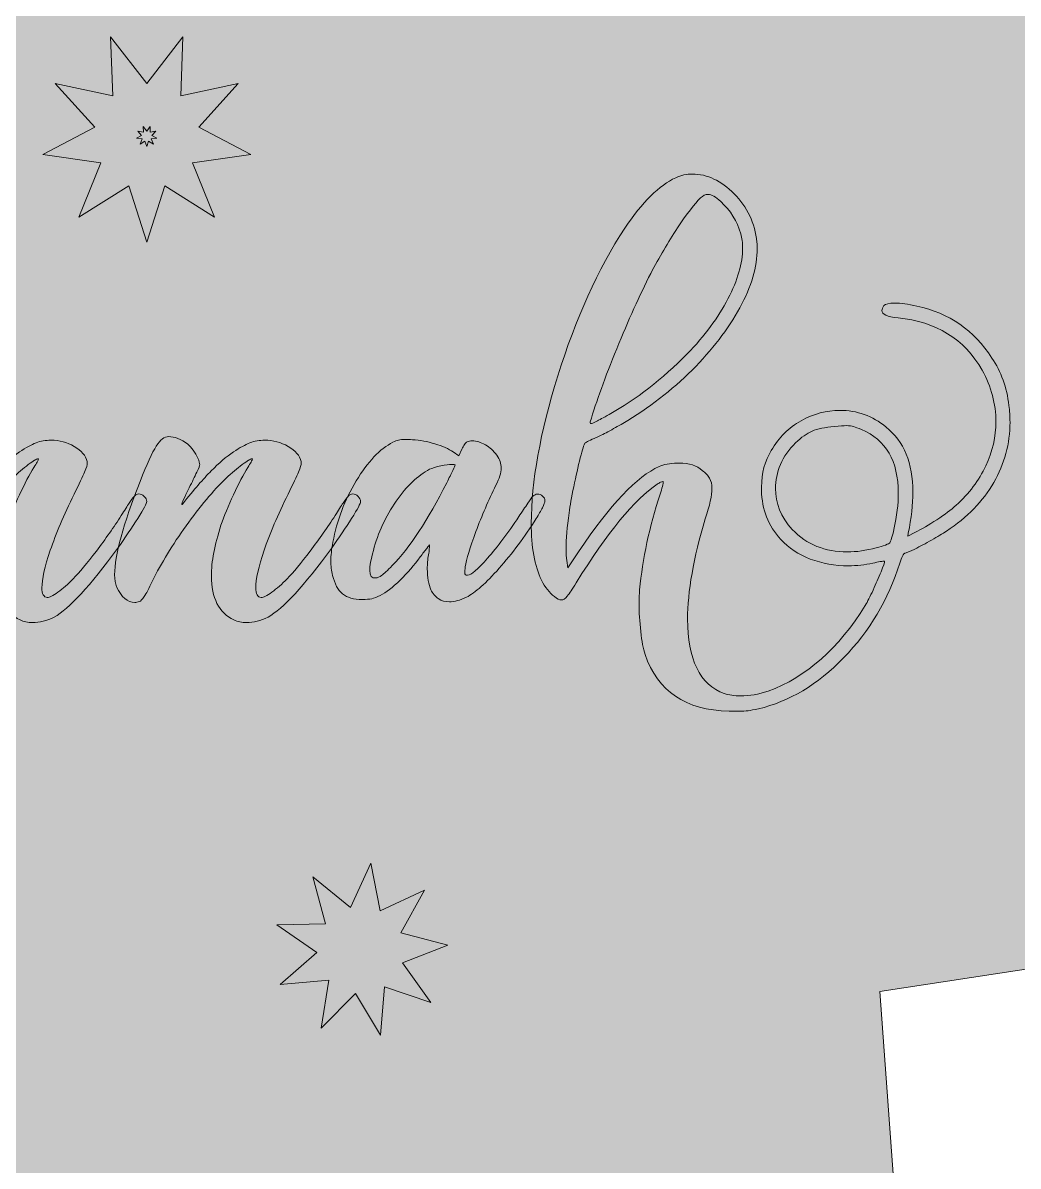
# Model space of a CAD drawing. Header units: millimetres. Extents: x 22 to 606, y -841 to -12.
# Drawn here: x 118.61 to 130.61, y -494.63 to -480.85 of the extents above; entities that cross this region are included whole.
import ezdxf

# ---------------------------------------------------------------- set-up
doc = ezdxf.new("R2010")
doc.units = ezdxf.units.MM
doc.header["$MEASUREMENT"] = 0
doc.layers.add('engraving', color=7, linetype='Continuous')
doc.layers.add('Layer 1', color=7, linetype='Continuous')

# ---------------------------------------------------------------- blocks, each defined once
blk = doc.blocks.new('block 12')
at = {"layer": 'engraving'}
h = blk.add_hatch(color=1, dxfattribs=at)
h.dxf.hatch_style = 2
edge = h.paths.add_edge_path()
edge.add_spline(control_points=[(127.125, -489.146), (126.603, -489.136), (126.265, -488.908), (126.112, -488.462), (126.09, -488.396), (126.072, -488.304), (126.06, -488.186), (126.047, -488.068), (126.04, -487.953), (126.04, -487.842), (126.04, -487.783), (126.042, -487.73), (126.046, -487.682), (126.082, -487.309), (126.165, -486.925), (126.293, -486.529), (126.306, -486.495), (126.315, -486.463), (126.322, -486.436), (126.328, -486.409), (126.331, -486.391), (126.331, -486.384), (126.331, -486.384), (126.331, -486.378), (126.331, -486.378), (126.331, -486.378), (126.326, -486.378), (126.326, -486.378), (126.32, -486.378), (126.312, -486.381), (126.3, -486.386), (126.288, -486.392), (126.275, -486.399), (126.26, -486.409), (125.985, -486.593), (125.659, -486.991), (125.28, -487.6), (125.236, -487.673), (125.201, -487.726), (125.174, -487.758), (125.148, -487.79), (125.124, -487.806), (125.102, -487.806), (125.078, -487.806), (125.05, -487.792), (125.019, -487.765), (124.895, -487.67), (124.811, -487.503), (124.769, -487.265), (124.749, -487.152), (124.739, -487.023), (124.739, -486.881), (124.739, -486.383), (124.846, -485.79), (125.06, -485.102), (125.274, -484.414), (125.544, -483.82), (125.867, -483.32), (126.08, -483.007), (126.285, -482.805), (126.482, -482.714), (126.548, -482.684), (126.615, -482.67), (126.683, -482.67), (126.862, -482.67), (127.03, -482.749), (127.188, -482.907), (127.345, -483.066), (127.437, -483.26), (127.462, -483.491), (127.464, -483.516), (127.465, -483.542), (127.465, -483.567), (127.465, -483.787), (127.395, -484.026), (127.254, -484.284), (127.113, -484.542), (126.921, -484.792), (126.679, -485.034), (126.436, -485.277), (126.158, -485.491), (125.845, -485.676), (125.785, -485.71), (125.725, -485.744), (125.664, -485.777), (125.604, -485.81), (125.556, -485.833), (125.522, -485.846), (125.489, -485.861), (125.46, -485.874), (125.435, -485.887), (125.41, -485.9), (125.394, -485.909), (125.387, -485.914), (125.376, -485.929), (125.357, -485.989), (125.331, -486.093), (125.304, -486.197), (125.278, -486.313), (125.251, -486.44), (125.225, -486.567), (125.206, -486.672), (125.195, -486.754), (125.171, -486.928), (125.159, -487.073), (125.159, -487.188), (125.159, -487.245), (125.162, -487.293), (125.167, -487.331), (125.167, -487.331), (125.181, -487.419), (125.181, -487.419), (125.181, -487.419), (125.31, -487.224), (125.31, -487.224), (125.693, -486.655), (126.017, -486.313), (126.282, -486.197), (126.339, -486.172), (126.411, -486.158), (126.499, -486.156), (126.499, -486.156), (126.521, -486.156), (126.521, -486.156), (126.647, -486.156), (126.741, -486.185), (126.803, -486.244), (126.842, -486.273), (126.871, -486.304), (126.89, -486.337), (126.909, -486.37), (126.919, -486.411), (126.919, -486.461), (126.919, -486.543), (126.892, -486.665), (126.839, -486.826), (126.697, -487.302), (126.625, -487.705), (126.625, -488.037), (126.625, -488.276), (126.662, -488.473), (126.736, -488.626), (126.81, -488.78), (126.921, -488.883), (127.067, -488.934), (127.124, -488.952), (127.19, -488.962), (127.265, -488.962), (127.373, -488.962), (127.483, -488.943), (127.597, -488.906), (128.058, -488.734), (128.449, -488.39), (128.769, -487.872), (128.796, -487.826), (128.828, -487.764), (128.864, -487.686), (128.899, -487.609), (128.931, -487.535), (128.96, -487.465), (128.988, -487.396), (129.002, -487.354), (129.002, -487.339), (129.002, -487.339), (129.002, -487.337), (129.002, -487.337), (129.002, -487.337), (129, -487.337), (129, -487.337), (128.992, -487.337), (128.976, -487.339), (128.95, -487.343), (128.925, -487.348), (128.895, -487.354), (128.862, -487.361), (128.764, -487.383), (128.665, -487.394), (128.566, -487.394), (128.403, -487.394), (128.25, -487.366), (128.106, -487.312), (127.962, -487.257), (127.844, -487.178), (127.751, -487.076), (127.599, -486.911), (127.521, -486.714), (127.517, -486.485), (127.517, -486.485), (127.517, -486.444), (127.517, -486.444), (127.517, -486.276), (127.557, -486.129), (127.635, -486.002), (127.725, -485.847), (127.845, -485.727), (127.995, -485.644), (128.145, -485.561), (128.301, -485.519), (128.464, -485.519), (128.565, -485.519), (128.662, -485.536), (128.757, -485.569), (128.851, -485.602), (128.938, -485.652), (129.019, -485.72), (129.235, -485.893), (129.343, -486.155), (129.343, -486.505), (129.343, -486.653), (129.324, -486.817), (129.288, -486.999), (129.288, -486.999), (129.282, -487.037), (129.282, -487.037), (129.282, -487.037), (129.367, -486.993), (129.367, -486.993), (129.448, -486.953), (129.536, -486.901), (129.632, -486.838), (129.728, -486.775), (129.806, -486.717), (129.864, -486.664), (130.022, -486.521), (130.141, -486.363), (130.223, -486.189), (130.304, -486.015), (130.345, -485.837), (130.345, -485.654), (130.345, -485.443), (130.29, -485.236), (130.18, -485.033), (129.962, -484.658), (129.624, -484.448), (129.164, -484.405), (129.034, -484.392), (128.969, -484.362), (128.969, -484.314), (128.969, -484.297), (128.978, -484.278), (128.994, -484.256), (129.014, -484.236), (129.057, -484.226), (129.123, -484.226), (129.196, -484.226), (129.286, -484.238), (129.392, -484.262), (129.782, -484.346), (130.083, -484.555), (130.295, -484.888), (130.409, -485.052), (130.477, -485.243), (130.501, -485.459), (130.51, -485.526), (130.515, -485.594), (130.515, -485.662), (130.515, -485.922), (130.449, -486.164), (130.319, -486.389), (130.188, -486.614), (129.998, -486.81), (129.749, -486.977), (129.701, -487.006), (129.641, -487.041), (129.569, -487.083), (129.497, -487.124), (129.429, -487.16), (129.366, -487.191), (129.303, -487.222), (129.263, -487.239), (129.247, -487.243), (129.239, -487.243), (129.23, -487.254), (129.219, -487.276), (129.208, -487.298), (129.197, -487.326), (129.186, -487.361), (129.047, -487.8), (128.821, -488.182), (128.507, -488.504), (128.193, -488.827), (127.85, -489.032), (127.479, -489.118), (127.426, -489.129), (127.384, -489.137), (127.354, -489.141), (127.324, -489.146), (127.286, -489.148), (127.24, -489.148), (127.211, -489.148), (127.172, -489.147), (127.125, -489.146)], knot_values=[0, 0, 0, 0, 1, 1, 1, 2, 2, 2, 3, 3, 3, 4, 4, 4, 5, 5, 5, 6, 6, 6, 7, 7, 7, 8, 8, 8, 9, 9, 9, 10, 10, 10, 11, 11, 11, 12, 12, 12, 13, 13, 13, 14, 14, 14, 15, 15, 15, 16, 16, 16, 17, 17, 17, 18, 18, 18, 19, 19, 19, 20, 20, 20, 21, 21, 21, 22, 22, 22, 23, 23, 23, 24, 24, 24, 25, 25, 25, 26, 26, 26, 27, 27, 27, 28, 28, 28, 29, 29, 29, 30, 30, 30, 31, 31, 31, 32, 32, 32, 33, 33, 33, 34, 34, 34, 35, 35, 35, 36, 36, 36, 37, 37, 37, 38, 38, 38, 39, 39, 39, 40, 40, 40, 41, 41, 41, 42, 42, 42, 43, 43, 43, 44, 44, 44, 45, 45, 45, 46, 46, 46, 47, 47, 47, 48, 48, 48, 49, 49, 49, 50, 50, 50, 51, 51, 51, 52, 52, 52, 53, 53, 53, 54, 54, 54, 55, 55, 55, 56, 56, 56, 57, 57, 57, 58, 58, 58, 59, 59, 59, 60, 60, 60, 61, 61, 61, 62, 62, 62, 63, 63, 63, 64, 64, 64, 65, 65, 65, 66, 66, 66, 67, 67, 67, 68, 68, 68, 69, 69, 69, 70, 70, 70, 71, 71, 71, 72, 72, 72, 73, 73, 73, 74, 74, 74, 75, 75, 75, 76, 76, 76, 77, 77, 77, 78, 78, 78, 79, 79, 79, 80, 80, 80, 81, 81, 81, 82, 82, 82, 83, 83, 83, 84, 84, 84, 85, 85, 85, 86, 86, 86, 87, 87, 87, 88, 88, 88, 89, 89, 89, 90, 90, 90, 91, 91, 91, 92, 92, 92, 93, 93, 93, 94, 94, 94, 95, 95, 95, 96, 96, 96, 97, 97, 97, 97], degree=3, periodic=1)
edge = h.paths.add_edge_path()
edge.add_spline(control_points=[(125.681, -485.569), (126.003, -485.388), (126.317, -485.144), (126.622, -484.838), (126.831, -484.621), (126.994, -484.399), (127.112, -484.173), (127.23, -483.947), (127.289, -483.743), (127.289, -483.562), (127.289, -483.5), (127.282, -483.442), (127.267, -483.389), (127.222, -483.237), (127.141, -483.108), (127.026, -483.002), (126.964, -482.943), (126.912, -482.914), (126.872, -482.914), (126.841, -482.914), (126.811, -482.929), (126.782, -482.958), (126.71, -483.026), (126.617, -483.146), (126.503, -483.319), (126.389, -483.492), (126.281, -483.675), (126.18, -483.869), (126.047, -484.131), (125.91, -484.434), (125.77, -484.777), (125.63, -485.12), (125.523, -485.414), (125.45, -485.659), (125.45, -485.659), (125.45, -485.668), (125.45, -485.668), (125.45, -485.675), (125.453, -485.678), (125.458, -485.678), (125.468, -485.678), (125.489, -485.67), (125.523, -485.652), (125.557, -485.635), (125.609, -485.607), (125.681, -485.569)], knot_values=[0, 0, 0, 0, 1, 1, 1, 2, 2, 2, 3, 3, 3, 4, 4, 4, 5, 5, 5, 6, 6, 6, 7, 7, 7, 8, 8, 8, 9, 9, 9, 10, 10, 10, 11, 11, 11, 12, 12, 12, 13, 13, 13, 14, 14, 14, 15, 15, 15, 15], degree=3, periodic=1)
edge = h.paths.add_edge_path()
edge.add_spline(control_points=[(128.901, -487.177), (128.943, -487.166), (128.979, -487.155), (129.011, -487.143), (129.042, -487.131), (129.06, -487.122), (129.066, -487.117), (129.071, -487.11), (129.078, -487.091), (129.087, -487.06), (129.097, -487.031), (129.106, -486.995), (129.115, -486.955), (129.15, -486.794), (129.167, -486.648), (129.167, -486.516), (129.167, -486.13), (129.019, -485.874), (128.722, -485.75), (128.682, -485.733), (128.65, -485.721), (128.628, -485.714), (128.605, -485.707), (128.577, -485.703), (128.544, -485.703), (128.509, -485.703), (128.46, -485.707), (128.396, -485.714), (128.282, -485.723), (128.193, -485.741), (128.128, -485.769), (128.063, -485.797), (127.997, -485.844), (127.929, -485.912), (127.847, -485.99), (127.785, -486.077), (127.745, -486.173), (127.705, -486.268), (127.685, -486.364), (127.685, -486.461), (127.685, -486.638), (127.752, -486.804), (127.888, -486.957), (128.063, -487.137), (128.285, -487.226), (128.552, -487.226), (128.662, -487.226), (128.778, -487.21), (128.901, -487.177)], knot_values=[0, 0, 0, 0, 1, 1, 1, 2, 2, 2, 3, 3, 3, 4, 4, 4, 5, 5, 5, 6, 6, 6, 7, 7, 7, 8, 8, 8, 9, 9, 9, 10, 10, 10, 11, 11, 11, 12, 12, 12, 13, 13, 13, 14, 14, 14, 15, 15, 15, 16, 16, 16, 16], degree=3, periodic=1)
h = blk.add_hatch(color=1, dxfattribs=at)
h.dxf.hatch_style = 2
edge = h.paths.add_edge_path()
edge.add_spline(control_points=[(118.571, -488.047), (118.39, -487.958), (118.299, -487.781), (118.299, -487.518), (118.299, -487.345), (118.338, -487.141), (118.414, -486.905), (118.453, -486.794), (118.503, -486.671), (118.565, -486.536), (118.628, -486.402), (118.685, -486.292), (118.738, -486.208), (118.755, -486.183), (118.768, -486.161), (118.778, -486.142), (118.788, -486.124), (118.793, -486.112), (118.793, -486.107), (118.791, -486.105), (118.79, -486.104), (118.788, -486.104), (118.771, -486.104), (118.732, -486.127), (118.671, -486.173), (118.61, -486.218), (118.545, -486.273), (118.478, -486.337), (118.32, -486.489), (118.159, -486.68), (117.994, -486.911), (117.83, -487.141), (117.694, -487.363), (117.588, -487.575), (117.544, -487.667), (117.511, -487.73), (117.489, -487.765), (117.467, -487.799), (117.447, -487.82), (117.429, -487.825), (117.411, -487.832), (117.392, -487.836), (117.374, -487.836), (117.286, -487.836), (117.213, -487.773), (117.154, -487.646), (117.14, -487.61), (117.133, -487.562), (117.133, -487.501), (117.133, -487.269), (117.235, -486.894), (117.44, -486.376), (117.521, -486.169), (117.586, -486.027), (117.635, -485.95), (117.684, -485.873), (117.734, -485.835), (117.783, -485.835), (117.854, -485.835), (117.932, -485.866), (118.016, -485.928), (118.037, -485.945), (118.058, -485.969), (118.08, -486), (118.102, -486.031), (118.12, -486.063), (118.136, -486.097), (118.151, -486.131), (118.159, -486.157), (118.159, -486.175), (118.159, -486.183), (118.147, -486.213), (118.122, -486.266), (118.097, -486.319), (118.068, -486.381), (118.033, -486.453), (117.972, -486.573), (117.942, -486.64), (117.942, -486.653), (117.942, -486.653), (117.942, -486.656), (117.942, -486.656), (117.944, -486.656), (117.948, -486.652), (117.953, -486.645), (118.089, -486.476), (118.203, -486.344), (118.296, -486.249), (118.39, -486.154), (118.479, -486.078), (118.565, -486.021), (118.642, -485.969), (118.709, -485.932), (118.765, -485.91), (118.82, -485.889), (118.88, -485.879), (118.944, -485.879), (119.045, -485.879), (119.139, -485.904), (119.226, -485.954), (119.313, -486.005), (119.365, -486.065), (119.383, -486.137), (119.383, -486.137), (119.383, -486.151), (119.383, -486.151), (119.383, -486.173), (119.373, -486.21), (119.351, -486.263), (119.329, -486.316), (119.286, -486.405), (119.224, -486.529), (119.1, -486.782), (119.004, -487.008), (118.936, -487.207), (118.868, -487.407), (118.835, -487.557), (118.835, -487.658), (118.835, -487.733), (118.857, -487.772), (118.9, -487.776), (118.926, -487.776), (118.969, -487.754), (119.029, -487.711), (119.09, -487.668), (119.151, -487.615), (119.213, -487.551), (119.288, -487.474), (119.381, -487.362), (119.492, -487.216), (119.603, -487.069), (119.703, -486.927), (119.793, -486.787), (119.833, -486.723), (119.865, -486.674), (119.889, -486.638), (119.912, -486.602), (119.931, -486.576), (119.945, -486.561), (119.959, -486.545), (119.969, -486.536), (119.976, -486.532), (119.984, -486.529), (119.993, -486.526), (120.004, -486.526), (120.028, -486.526), (120.05, -486.537), (120.07, -486.557), (120.09, -486.577), (120.1, -486.598), (120.1, -486.62), (120.1, -486.64), (120.064, -486.707), (119.992, -486.822), (119.919, -486.936), (119.838, -487.057), (119.749, -487.183), (119.417, -487.636), (119.162, -487.913), (118.983, -488.012), (118.895, -488.056), (118.808, -488.078), (118.722, -488.078), (118.667, -488.078), (118.617, -488.068), (118.571, -488.047)], knot_values=[0, 0, 0, 0, 1, 1, 1, 2, 2, 2, 3, 3, 3, 4, 4, 4, 5, 5, 5, 6, 6, 6, 7, 7, 7, 8, 8, 8, 9, 9, 9, 10, 10, 10, 11, 11, 11, 12, 12, 12, 13, 13, 13, 14, 14, 14, 15, 15, 15, 16, 16, 16, 17, 17, 17, 18, 18, 18, 19, 19, 19, 20, 20, 20, 21, 21, 21, 22, 22, 22, 23, 23, 23, 24, 24, 24, 25, 25, 25, 26, 26, 26, 27, 27, 27, 28, 28, 28, 29, 29, 29, 30, 30, 30, 31, 31, 31, 32, 32, 32, 33, 33, 33, 34, 34, 34, 35, 35, 35, 36, 36, 36, 37, 37, 37, 38, 38, 38, 39, 39, 39, 40, 40, 40, 41, 41, 41, 42, 42, 42, 43, 43, 43, 44, 44, 44, 45, 45, 45, 46, 46, 46, 47, 47, 47, 48, 48, 48, 49, 49, 49, 50, 50, 50, 51, 51, 51, 52, 52, 52, 53, 53, 53, 54, 54, 54, 55, 55, 55, 55], degree=3, periodic=1)
h = blk.add_hatch(color=1, dxfattribs=at)
h.dxf.hatch_style = 2
edge = h.paths.add_edge_path()
edge.add_spline(control_points=[(121.151, -488.047), (120.97, -487.958), (120.88, -487.781), (120.88, -487.518), (120.88, -487.345), (120.918, -487.141), (120.995, -486.905), (121.033, -486.794), (121.084, -486.671), (121.146, -486.536), (121.208, -486.402), (121.266, -486.292), (121.319, -486.208), (121.335, -486.183), (121.349, -486.161), (121.359, -486.142), (121.369, -486.124), (121.374, -486.112), (121.374, -486.107), (121.372, -486.105), (121.37, -486.104), (121.368, -486.104), (121.352, -486.104), (121.313, -486.127), (121.252, -486.173), (121.19, -486.218), (121.126, -486.273), (121.058, -486.337), (120.901, -486.489), (120.74, -486.68), (120.575, -486.911), (120.41, -487.141), (120.275, -487.363), (120.169, -487.575), (120.125, -487.667), (120.092, -487.73), (120.07, -487.765), (120.048, -487.799), (120.028, -487.82), (120.009, -487.825), (119.991, -487.832), (119.973, -487.836), (119.955, -487.836), (119.867, -487.836), (119.794, -487.773), (119.735, -487.646), (119.72, -487.61), (119.713, -487.562), (119.713, -487.501), (119.713, -487.269), (119.815, -486.894), (120.02, -486.376), (120.101, -486.169), (120.166, -486.027), (120.215, -485.95), (120.265, -485.873), (120.314, -485.835), (120.363, -485.835), (120.435, -485.835), (120.513, -485.866), (120.597, -485.928), (120.617, -485.945), (120.638, -485.969), (120.66, -486), (120.682, -486.031), (120.701, -486.063), (120.716, -486.097), (120.732, -486.131), (120.74, -486.157), (120.74, -486.175), (120.74, -486.183), (120.727, -486.213), (120.703, -486.266), (120.678, -486.319), (120.648, -486.381), (120.613, -486.453), (120.553, -486.573), (120.523, -486.64), (120.523, -486.653), (120.523, -486.653), (120.523, -486.656), (120.523, -486.656), (120.525, -486.656), (120.528, -486.652), (120.534, -486.645), (120.669, -486.476), (120.784, -486.344), (120.877, -486.249), (120.97, -486.154), (121.06, -486.078), (121.146, -486.021), (121.223, -485.969), (121.289, -485.932), (121.345, -485.91), (121.401, -485.889), (121.461, -485.879), (121.525, -485.879), (121.625, -485.879), (121.719, -485.904), (121.806, -485.954), (121.893, -486.005), (121.946, -486.065), (121.964, -486.137), (121.964, -486.137), (121.964, -486.151), (121.964, -486.151), (121.964, -486.173), (121.953, -486.21), (121.931, -486.263), (121.909, -486.316), (121.867, -486.405), (121.805, -486.529), (121.68, -486.782), (121.584, -487.008), (121.516, -487.207), (121.449, -487.407), (121.415, -487.557), (121.415, -487.658), (121.415, -487.733), (121.437, -487.772), (121.481, -487.776), (121.506, -487.776), (121.549, -487.754), (121.61, -487.711), (121.67, -487.668), (121.731, -487.615), (121.794, -487.551), (121.869, -487.474), (121.962, -487.362), (122.072, -487.216), (122.183, -487.069), (122.283, -486.927), (122.373, -486.787), (122.413, -486.723), (122.445, -486.674), (122.469, -486.638), (122.493, -486.602), (122.512, -486.576), (122.525, -486.561), (122.539, -486.545), (122.549, -486.536), (122.557, -486.532), (122.564, -486.529), (122.573, -486.526), (122.584, -486.526), (122.608, -486.526), (122.63, -486.537), (122.65, -486.557), (122.67, -486.577), (122.68, -486.598), (122.68, -486.62), (122.68, -486.64), (122.644, -486.707), (122.572, -486.822), (122.5, -486.936), (122.419, -487.057), (122.329, -487.183), (121.998, -487.636), (121.743, -487.913), (121.563, -488.012), (121.475, -488.056), (121.388, -488.078), (121.302, -488.078), (121.248, -488.078), (121.197, -488.068), (121.151, -488.047)], knot_values=[0, 0, 0, 0, 1, 1, 1, 2, 2, 2, 3, 3, 3, 4, 4, 4, 5, 5, 5, 6, 6, 6, 7, 7, 7, 8, 8, 8, 9, 9, 9, 10, 10, 10, 11, 11, 11, 12, 12, 12, 13, 13, 13, 14, 14, 14, 15, 15, 15, 16, 16, 16, 17, 17, 17, 18, 18, 18, 19, 19, 19, 20, 20, 20, 21, 21, 21, 22, 22, 22, 23, 23, 23, 24, 24, 24, 25, 25, 25, 26, 26, 26, 27, 27, 27, 28, 28, 28, 29, 29, 29, 30, 30, 30, 31, 31, 31, 32, 32, 32, 33, 33, 33, 34, 34, 34, 35, 35, 35, 36, 36, 36, 37, 37, 37, 38, 38, 38, 39, 39, 39, 40, 40, 40, 41, 41, 41, 42, 42, 42, 43, 43, 43, 44, 44, 44, 45, 45, 45, 46, 46, 46, 47, 47, 47, 48, 48, 48, 49, 49, 49, 50, 50, 50, 51, 51, 51, 52, 52, 52, 53, 53, 53, 54, 54, 54, 55, 55, 55, 55], degree=3, periodic=1)
h = blk.add_hatch(color=1, dxfattribs=at)
h.dxf.hatch_style = 2
edge = h.paths.add_edge_path()
edge.add_spline(control_points=[(123.617, -487.789), (123.6, -487.778), (123.584, -487.763), (123.567, -487.743), (123.551, -487.723), (123.538, -487.703), (123.529, -487.685), (123.499, -487.617), (123.485, -487.532), (123.485, -487.43), (123.485, -487.373), (123.489, -487.317), (123.498, -487.262), (123.504, -487.235), (123.508, -487.211), (123.509, -487.189), (123.511, -487.168), (123.512, -487.154), (123.512, -487.147), (123.512, -487.147), (123.512, -487.141), (123.512, -487.141), (123.51, -487.141), (123.499, -487.155), (123.478, -487.183), (123.457, -487.21), (123.431, -487.245), (123.4, -487.287), (123.328, -487.386), (123.247, -487.479), (123.157, -487.567), (123.066, -487.655), (122.986, -487.716), (122.917, -487.751), (122.878, -487.771), (122.844, -487.784), (122.815, -487.791), (122.786, -487.797), (122.747, -487.8), (122.7, -487.8), (122.597, -487.8), (122.518, -487.778), (122.462, -487.732), (122.406, -487.686), (122.367, -487.612), (122.343, -487.509), (122.328, -487.453), (122.321, -487.394), (122.321, -487.334), (122.321, -487.272), (122.329, -487.197), (122.346, -487.109), (122.395, -486.845), (122.489, -486.598), (122.627, -486.369), (122.765, -486.139), (122.913, -485.984), (123.07, -485.903), (123.096, -485.891), (123.119, -485.882), (123.139, -485.877), (123.159, -485.873), (123.185, -485.871), (123.219, -485.871), (123.242, -485.871), (123.272, -485.871), (123.306, -485.873), (123.396, -485.879), (123.486, -485.895), (123.577, -485.923), (123.667, -485.95), (123.741, -485.983), (123.798, -486.021), (123.798, -486.021), (123.866, -486.068), (123.866, -486.068), (123.866, -486.068), (123.902, -485.989), (123.902, -485.989), (123.911, -485.967), (123.922, -485.947), (123.933, -485.93), (123.945, -485.912), (123.956, -485.902), (123.965, -485.898), (123.983, -485.891), (124.004, -485.887), (124.028, -485.887), (124.078, -485.887), (124.13, -485.903), (124.185, -485.934), (124.24, -485.965), (124.285, -486.007), (124.322, -486.06), (124.359, -486.111), (124.377, -486.162), (124.377, -486.214), (124.377, -486.27), (124.355, -486.34), (124.311, -486.422), (124.223, -486.602), (124.143, -486.788), (124.071, -486.981), (123.999, -487.174), (123.956, -487.316), (123.943, -487.408), (123.939, -487.437), (123.938, -487.459), (123.938, -487.474), (123.938, -487.488), (123.94, -487.498), (123.945, -487.501), (123.949, -487.505), (123.958, -487.506), (123.971, -487.506), (124.013, -487.506), (124.094, -487.438), (124.213, -487.301), (124.333, -487.163), (124.458, -486.997), (124.588, -486.801), (124.629, -486.741), (124.665, -486.687), (124.697, -486.64), (124.729, -486.594), (124.748, -486.566), (124.756, -486.557), (124.774, -486.539), (124.794, -486.529), (124.816, -486.529), (124.838, -486.529), (124.858, -486.537), (124.876, -486.553), (124.895, -486.568), (124.904, -486.589), (124.904, -486.614), (124.904, -486.627), (124.894, -486.653), (124.874, -486.693), (124.854, -486.732), (124.829, -486.775), (124.8, -486.823), (124.657, -487.047), (124.507, -487.247), (124.351, -487.424), (124.194, -487.602), (124.063, -487.718), (123.957, -487.773), (123.882, -487.809), (123.813, -487.828), (123.751, -487.828), (123.7, -487.828), (123.655, -487.815), (123.617, -487.789)], knot_values=[0, 0, 0, 0, 1, 1, 1, 2, 2, 2, 3, 3, 3, 4, 4, 4, 5, 5, 5, 6, 6, 6, 7, 7, 7, 8, 8, 8, 9, 9, 9, 10, 10, 10, 11, 11, 11, 12, 12, 12, 13, 13, 13, 14, 14, 14, 15, 15, 15, 16, 16, 16, 17, 17, 17, 18, 18, 18, 19, 19, 19, 20, 20, 20, 21, 21, 21, 22, 22, 22, 23, 23, 23, 24, 24, 24, 25, 25, 25, 26, 26, 26, 27, 27, 27, 28, 28, 28, 29, 29, 29, 30, 30, 30, 31, 31, 31, 32, 32, 32, 33, 33, 33, 34, 34, 34, 35, 35, 35, 36, 36, 36, 37, 37, 37, 38, 38, 38, 39, 39, 39, 40, 40, 40, 41, 41, 41, 42, 42, 42, 43, 43, 43, 44, 44, 44, 45, 45, 45, 46, 46, 46, 47, 47, 47, 48, 48, 48, 49, 49, 49, 50, 50, 50, 51, 51, 51, 51], degree=3, periodic=1)
edge = h.paths.add_edge_path()
edge.add_spline(control_points=[(123.062, -487.391), (123.272, -487.176), (123.492, -486.842), (123.721, -486.392), (123.748, -486.334), (123.772, -486.284), (123.791, -486.244), (123.81, -486.204), (123.82, -486.183), (123.82, -486.181), (123.82, -486.173), (123.807, -486.17), (123.781, -486.17), (123.748, -486.17), (123.704, -486.176), (123.648, -486.188), (123.592, -486.199), (123.547, -486.214), (123.512, -486.23), (123.371, -486.303), (123.237, -486.432), (123.11, -486.614), (122.983, -486.798), (122.891, -486.996), (122.834, -487.21), (122.805, -487.318), (122.79, -487.398), (122.79, -487.449), (122.79, -487.515), (122.814, -487.545), (122.862, -487.54), (122.884, -487.54), (122.908, -487.53), (122.934, -487.509), (122.961, -487.489), (123.003, -487.45), (123.062, -487.391)], knot_values=[0, 0, 0, 0, 1, 1, 1, 2, 2, 2, 3, 3, 3, 4, 4, 4, 5, 5, 5, 6, 6, 6, 7, 7, 7, 8, 8, 8, 9, 9, 9, 10, 10, 10, 11, 11, 11, 12, 12, 12, 12], degree=3, periodic=1)
at = {"layer": 'engraving', "lineweight": 0}
for points, knots in [([(127.125, -489.146), (126.603, -489.136), (126.265, -488.908), (126.112, -488.462), (126.09, -488.396), (126.072, -488.304), (126.06, -488.186), (126.047, -488.068), (126.04, -487.953), (126.04, -487.842), (126.04, -487.783), (126.042, -487.73), (126.046, -487.682), (126.082, -487.309), (126.165, -486.925), (126.293, -486.529), (126.306, -486.495), (126.315, -486.463), (126.322, -486.436), (126.328, -486.409), (126.331, -486.391), (126.331, -486.384), (126.331, -486.384), (126.331, -486.378), (126.331, -486.378), (126.331, -486.378), (126.326, -486.378), (126.326, -486.378), (126.32, -486.378), (126.312, -486.381), (126.3, -486.386), (126.288, -486.392), (126.275, -486.399), (126.26, -486.409), (125.985, -486.593), (125.659, -486.991), (125.28, -487.6), (125.236, -487.673), (125.201, -487.726), (125.174, -487.758), (125.148, -487.79), (125.124, -487.806), (125.102, -487.806), (125.078, -487.806), (125.05, -487.792), (125.019, -487.765), (124.895, -487.67), (124.811, -487.503), (124.769, -487.265), (124.749, -487.152), (124.739, -487.023), (124.739, -486.881), (124.739, -486.383), (124.846, -485.79), (125.06, -485.102), (125.274, -484.414), (125.544, -483.82), (125.867, -483.32), (126.08, -483.007), (126.285, -482.805), (126.482, -482.714), (126.548, -482.684), (126.615, -482.67), (126.683, -482.67), (126.862, -482.67), (127.03, -482.749), (127.188, -482.907), (127.345, -483.066), (127.437, -483.26), (127.462, -483.491), (127.464, -483.516), (127.465, -483.542), (127.465, -483.567), (127.465, -483.787), (127.395, -484.026), (127.254, -484.284), (127.113, -484.542), (126.921, -484.792), (126.679, -485.034), (126.436, -485.277), (126.158, -485.491), (125.845, -485.676), (125.785, -485.71), (125.725, -485.744), (125.664, -485.777), (125.604, -485.81), (125.556, -485.833), (125.522, -485.846), (125.489, -485.861), (125.46, -485.874), (125.435, -485.887), (125.41, -485.9), (125.394, -485.909), (125.387, -485.914), (125.376, -485.929), (125.357, -485.989), (125.331, -486.093), (125.304, -486.197), (125.278, -486.313), (125.251, -486.44), (125.225, -486.567), (125.206, -486.672), (125.195, -486.754), (125.171, -486.928), (125.159, -487.073), (125.159, -487.188), (125.159, -487.245), (125.162, -487.293), (125.167, -487.331), (125.167, -487.331), (125.181, -487.419), (125.181, -487.419), (125.181, -487.419), (125.31, -487.224), (125.31, -487.224), (125.693, -486.655), (126.017, -486.313), (126.282, -486.197), (126.339, -486.172), (126.411, -486.158), (126.499, -486.156), (126.499, -486.156), (126.521, -486.156), (126.521, -486.156), (126.647, -486.156), (126.741, -486.185), (126.803, -486.244), (126.842, -486.273), (126.871, -486.304), (126.89, -486.337), (126.909, -486.37), (126.919, -486.411), (126.919, -486.461), (126.919, -486.543), (126.892, -486.665), (126.839, -486.826), (126.697, -487.302), (126.625, -487.705), (126.625, -488.037), (126.625, -488.276), (126.662, -488.473), (126.736, -488.626), (126.81, -488.78), (126.921, -488.883), (127.067, -488.934), (127.124, -488.952), (127.19, -488.962), (127.265, -488.962), (127.373, -488.962), (127.483, -488.943), (127.597, -488.906), (128.058, -488.734), (128.449, -488.39), (128.769, -487.872), (128.796, -487.826), (128.828, -487.764), (128.864, -487.686), (128.899, -487.609), (128.931, -487.535), (128.96, -487.465), (128.988, -487.396), (129.002, -487.354), (129.002, -487.339), (129.002, -487.339), (129.002, -487.337), (129.002, -487.337), (129.002, -487.337), (129, -487.337), (129, -487.337), (128.992, -487.337), (128.976, -487.339), (128.95, -487.343), (128.925, -487.348), (128.895, -487.354), (128.862, -487.361), (128.764, -487.383), (128.665, -487.394), (128.566, -487.394), (128.403, -487.394), (128.25, -487.366), (128.106, -487.312), (127.962, -487.257), (127.844, -487.178), (127.751, -487.076), (127.599, -486.911), (127.521, -486.714), (127.517, -486.485), (127.517, -486.485), (127.517, -486.444), (127.517, -486.444), (127.517, -486.276), (127.557, -486.129), (127.635, -486.002), (127.725, -485.847), (127.845, -485.727), (127.995, -485.644), (128.145, -485.561), (128.301, -485.519), (128.464, -485.519), (128.565, -485.519), (128.662, -485.536), (128.757, -485.569), (128.851, -485.602), (128.938, -485.652), (129.019, -485.72), (129.235, -485.893), (129.343, -486.155), (129.343, -486.505), (129.343, -486.653), (129.324, -486.817), (129.288, -486.999), (129.288, -486.999), (129.282, -487.037), (129.282, -487.037), (129.282, -487.037), (129.367, -486.993), (129.367, -486.993), (129.448, -486.953), (129.536, -486.901), (129.632, -486.838), (129.728, -486.775), (129.806, -486.717), (129.864, -486.664), (130.022, -486.521), (130.141, -486.363), (130.223, -486.189), (130.304, -486.015), (130.345, -485.837), (130.345, -485.654), (130.345, -485.443), (130.29, -485.236), (130.18, -485.033), (129.962, -484.658), (129.624, -484.448), (129.164, -484.405), (129.034, -484.392), (128.969, -484.362), (128.969, -484.314), (128.969, -484.297), (128.978, -484.278), (128.994, -484.256), (129.014, -484.236), (129.057, -484.226), (129.123, -484.226), (129.196, -484.226), (129.286, -484.238), (129.392, -484.262), (129.782, -484.346), (130.083, -484.555), (130.295, -484.888), (130.409, -485.052), (130.477, -485.243), (130.501, -485.459), (130.51, -485.526), (130.515, -485.594), (130.515, -485.662), (130.515, -485.922), (130.449, -486.164), (130.319, -486.389), (130.188, -486.614), (129.998, -486.81), (129.749, -486.977), (129.701, -487.006), (129.641, -487.041), (129.569, -487.083), (129.497, -487.124), (129.429, -487.16), (129.366, -487.191), (129.303, -487.222), (129.263, -487.239), (129.247, -487.243), (129.239, -487.243), (129.23, -487.254), (129.219, -487.276), (129.208, -487.298), (129.197, -487.326), (129.186, -487.361), (129.047, -487.8), (128.821, -488.182), (128.507, -488.504), (128.193, -488.827), (127.85, -489.032), (127.479, -489.118), (127.426, -489.129), (127.384, -489.137), (127.354, -489.141), (127.324, -489.146), (127.286, -489.148), (127.24, -489.148), (127.211, -489.148), (127.172, -489.147), (127.125, -489.146)], [0, 0, 0, 0, 1, 1, 1, 2, 2, 2, 3, 3, 3, 4, 4, 4, 5, 5, 5, 6, 6, 6, 7, 7, 7, 8, 8, 8, 9, 9, 9, 10, 10, 10, 11, 11, 11, 12, 12, 12, 13, 13, 13, 14, 14, 14, 15, 15, 15, 16, 16, 16, 17, 17, 17, 18, 18, 18, 19, 19, 19, 20, 20, 20, 21, 21, 21, 22, 22, 22, 23, 23, 23, 24, 24, 24, 25, 25, 25, 26, 26, 26, 27, 27, 27, 28, 28, 28, 29, 29, 29, 30, 30, 30, 31, 31, 31, 32, 32, 32, 33, 33, 33, 34, 34, 34, 35, 35, 35, 36, 36, 36, 37, 37, 37, 38, 38, 38, 39, 39, 39, 40, 40, 40, 41, 41, 41, 42, 42, 42, 43, 43, 43, 44, 44, 44, 45, 45, 45, 46, 46, 46, 47, 47, 47, 48, 48, 48, 49, 49, 49, 50, 50, 50, 51, 51, 51, 52, 52, 52, 53, 53, 53, 54, 54, 54, 55, 55, 55, 56, 56, 56, 57, 57, 57, 58, 58, 58, 59, 59, 59, 60, 60, 60, 61, 61, 61, 62, 62, 62, 63, 63, 63, 64, 64, 64, 65, 65, 65, 66, 66, 66, 67, 67, 67, 68, 68, 68, 69, 69, 69, 70, 70, 70, 71, 71, 71, 72, 72, 72, 73, 73, 73, 74, 74, 74, 75, 75, 75, 76, 76, 76, 77, 77, 77, 78, 78, 78, 79, 79, 79, 80, 80, 80, 81, 81, 81, 82, 82, 82, 83, 83, 83, 84, 84, 84, 85, 85, 85, 86, 86, 86, 87, 87, 87, 88, 88, 88, 89, 89, 89, 90, 90, 90, 91, 91, 91, 92, 92, 92, 93, 93, 93, 94, 94, 94, 95, 95, 95, 96, 96, 96, 97, 97, 97, 97]), ([(125.681, -485.569), (126.003, -485.388), (126.317, -485.144), (126.622, -484.838), (126.831, -484.621), (126.994, -484.399), (127.112, -484.173), (127.23, -483.947), (127.289, -483.743), (127.289, -483.562), (127.289, -483.5), (127.282, -483.442), (127.267, -483.389), (127.222, -483.237), (127.141, -483.108), (127.026, -483.002), (126.964, -482.943), (126.912, -482.914), (126.872, -482.914), (126.841, -482.914), (126.811, -482.929), (126.782, -482.958), (126.71, -483.026), (126.617, -483.146), (126.503, -483.319), (126.389, -483.492), (126.281, -483.675), (126.18, -483.869), (126.047, -484.131), (125.91, -484.434), (125.77, -484.777), (125.63, -485.12), (125.523, -485.414), (125.45, -485.659), (125.45, -485.659), (125.45, -485.668), (125.45, -485.668), (125.45, -485.675), (125.453, -485.678), (125.458, -485.678), (125.468, -485.678), (125.489, -485.67), (125.523, -485.652), (125.557, -485.635), (125.609, -485.607), (125.681, -485.569)], [0, 0, 0, 0, 1, 1, 1, 2, 2, 2, 3, 3, 3, 4, 4, 4, 5, 5, 5, 6, 6, 6, 7, 7, 7, 8, 8, 8, 9, 9, 9, 10, 10, 10, 11, 11, 11, 12, 12, 12, 13, 13, 13, 14, 14, 14, 15, 15, 15, 15]), ([(128.901, -487.177), (128.943, -487.166), (128.979, -487.155), (129.011, -487.143), (129.042, -487.131), (129.06, -487.122), (129.066, -487.117), (129.071, -487.11), (129.078, -487.091), (129.087, -487.06), (129.097, -487.031), (129.106, -486.995), (129.115, -486.955), (129.15, -486.794), (129.167, -486.648), (129.167, -486.516), (129.167, -486.13), (129.019, -485.874), (128.722, -485.75), (128.682, -485.733), (128.65, -485.721), (128.628, -485.714), (128.605, -485.707), (128.577, -485.703), (128.544, -485.703), (128.509, -485.703), (128.46, -485.707), (128.396, -485.714), (128.282, -485.723), (128.193, -485.741), (128.128, -485.769), (128.063, -485.797), (127.997, -485.844), (127.929, -485.912), (127.847, -485.99), (127.785, -486.077), (127.745, -486.173), (127.705, -486.268), (127.685, -486.364), (127.685, -486.461), (127.685, -486.638), (127.752, -486.804), (127.888, -486.957), (128.063, -487.137), (128.285, -487.226), (128.552, -487.226), (128.662, -487.226), (128.778, -487.21), (128.901, -487.177)], [0, 0, 0, 0, 1, 1, 1, 2, 2, 2, 3, 3, 3, 4, 4, 4, 5, 5, 5, 6, 6, 6, 7, 7, 7, 8, 8, 8, 9, 9, 9, 10, 10, 10, 11, 11, 11, 12, 12, 12, 13, 13, 13, 14, 14, 14, 15, 15, 15, 16, 16, 16, 16]), ([(118.571, -488.047), (118.39, -487.958), (118.299, -487.781), (118.299, -487.518), (118.299, -487.345), (118.338, -487.141), (118.414, -486.905), (118.453, -486.794), (118.503, -486.671), (118.565, -486.536), (118.628, -486.402), (118.685, -486.292), (118.738, -486.208), (118.755, -486.183), (118.768, -486.161), (118.778, -486.142), (118.788, -486.124), (118.793, -486.112), (118.793, -486.107), (118.791, -486.105), (118.79, -486.104), (118.788, -486.104), (118.771, -486.104), (118.732, -486.127), (118.671, -486.173), (118.61, -486.218), (118.545, -486.273), (118.478, -486.337), (118.32, -486.489), (118.159, -486.68), (117.994, -486.911), (117.83, -487.141), (117.694, -487.363), (117.588, -487.575), (117.544, -487.667), (117.511, -487.73), (117.489, -487.765), (117.467, -487.799), (117.447, -487.82), (117.429, -487.825), (117.411, -487.832), (117.392, -487.836), (117.374, -487.836), (117.286, -487.836), (117.213, -487.773), (117.154, -487.646), (117.14, -487.61), (117.133, -487.562), (117.133, -487.501), (117.133, -487.269), (117.235, -486.894), (117.44, -486.376), (117.521, -486.169), (117.586, -486.027), (117.635, -485.95), (117.684, -485.873), (117.734, -485.835), (117.783, -485.835), (117.854, -485.835), (117.932, -485.866), (118.016, -485.928), (118.037, -485.945), (118.058, -485.969), (118.08, -486), (118.102, -486.031), (118.12, -486.063), (118.136, -486.097), (118.151, -486.131), (118.159, -486.157), (118.159, -486.175), (118.159, -486.183), (118.147, -486.213), (118.122, -486.266), (118.097, -486.319), (118.068, -486.381), (118.033, -486.453), (117.972, -486.573), (117.942, -486.64), (117.942, -486.653), (117.942, -486.653), (117.942, -486.656), (117.942, -486.656), (117.944, -486.656), (117.948, -486.652), (117.953, -486.645), (118.089, -486.476), (118.203, -486.344), (118.296, -486.249), (118.39, -486.154), (118.479, -486.078), (118.565, -486.021), (118.642, -485.969), (118.709, -485.932), (118.765, -485.91), (118.82, -485.889), (118.88, -485.879), (118.944, -485.879), (119.045, -485.879), (119.139, -485.904), (119.226, -485.954), (119.313, -486.005), (119.365, -486.065), (119.383, -486.137), (119.383, -486.137), (119.383, -486.151), (119.383, -486.151), (119.383, -486.173), (119.373, -486.21), (119.351, -486.263), (119.329, -486.316), (119.286, -486.405), (119.224, -486.529), (119.1, -486.782), (119.004, -487.008), (118.936, -487.207), (118.868, -487.407), (118.835, -487.557), (118.835, -487.658), (118.835, -487.733), (118.857, -487.772), (118.9, -487.776), (118.926, -487.776), (118.969, -487.754), (119.029, -487.711), (119.09, -487.668), (119.151, -487.615), (119.213, -487.551), (119.288, -487.474), (119.381, -487.362), (119.492, -487.216), (119.603, -487.069), (119.703, -486.927), (119.793, -486.787), (119.833, -486.723), (119.865, -486.674), (119.889, -486.638), (119.912, -486.602), (119.931, -486.576), (119.945, -486.561), (119.959, -486.545), (119.969, -486.536), (119.976, -486.532), (119.984, -486.529), (119.993, -486.526), (120.004, -486.526), (120.028, -486.526), (120.05, -486.537), (120.07, -486.557), (120.09, -486.577), (120.1, -486.598), (120.1, -486.62), (120.1, -486.64), (120.064, -486.707), (119.992, -486.822), (119.919, -486.936), (119.838, -487.057), (119.749, -487.183), (119.417, -487.636), (119.162, -487.913), (118.983, -488.012), (118.895, -488.056), (118.808, -488.078), (118.722, -488.078), (118.667, -488.078), (118.617, -488.068), (118.571, -488.047)], [0, 0, 0, 0, 1, 1, 1, 2, 2, 2, 3, 3, 3, 4, 4, 4, 5, 5, 5, 6, 6, 6, 7, 7, 7, 8, 8, 8, 9, 9, 9, 10, 10, 10, 11, 11, 11, 12, 12, 12, 13, 13, 13, 14, 14, 14, 15, 15, 15, 16, 16, 16, 17, 17, 17, 18, 18, 18, 19, 19, 19, 20, 20, 20, 21, 21, 21, 22, 22, 22, 23, 23, 23, 24, 24, 24, 25, 25, 25, 26, 26, 26, 27, 27, 27, 28, 28, 28, 29, 29, 29, 30, 30, 30, 31, 31, 31, 32, 32, 32, 33, 33, 33, 34, 34, 34, 35, 35, 35, 36, 36, 36, 37, 37, 37, 38, 38, 38, 39, 39, 39, 40, 40, 40, 41, 41, 41, 42, 42, 42, 43, 43, 43, 44, 44, 44, 45, 45, 45, 46, 46, 46, 47, 47, 47, 48, 48, 48, 49, 49, 49, 50, 50, 50, 51, 51, 51, 52, 52, 52, 53, 53, 53, 54, 54, 54, 55, 55, 55, 55]), ([(121.151, -488.047), (120.97, -487.958), (120.88, -487.781), (120.88, -487.518), (120.88, -487.345), (120.918, -487.141), (120.995, -486.905), (121.033, -486.794), (121.084, -486.671), (121.146, -486.536), (121.208, -486.402), (121.266, -486.292), (121.319, -486.208), (121.335, -486.183), (121.349, -486.161), (121.359, -486.142), (121.369, -486.124), (121.374, -486.112), (121.374, -486.107), (121.372, -486.105), (121.37, -486.104), (121.368, -486.104), (121.352, -486.104), (121.313, -486.127), (121.252, -486.173), (121.19, -486.218), (121.126, -486.273), (121.058, -486.337), (120.901, -486.489), (120.74, -486.68), (120.575, -486.911), (120.41, -487.141), (120.275, -487.363), (120.169, -487.575), (120.125, -487.667), (120.092, -487.73), (120.07, -487.765), (120.048, -487.799), (120.028, -487.82), (120.009, -487.825), (119.991, -487.832), (119.973, -487.836), (119.955, -487.836), (119.867, -487.836), (119.794, -487.773), (119.735, -487.646), (119.72, -487.61), (119.713, -487.562), (119.713, -487.501), (119.713, -487.269), (119.815, -486.894), (120.02, -486.376), (120.101, -486.169), (120.166, -486.027), (120.215, -485.95), (120.265, -485.873), (120.314, -485.835), (120.363, -485.835), (120.435, -485.835), (120.513, -485.866), (120.597, -485.928), (120.617, -485.945), (120.638, -485.969), (120.66, -486), (120.682, -486.031), (120.701, -486.063), (120.716, -486.097), (120.732, -486.131), (120.74, -486.157), (120.74, -486.175), (120.74, -486.183), (120.727, -486.213), (120.703, -486.266), (120.678, -486.319), (120.648, -486.381), (120.613, -486.453), (120.553, -486.573), (120.523, -486.64), (120.523, -486.653), (120.523, -486.653), (120.523, -486.656), (120.523, -486.656), (120.525, -486.656), (120.528, -486.652), (120.534, -486.645), (120.669, -486.476), (120.784, -486.344), (120.877, -486.249), (120.97, -486.154), (121.06, -486.078), (121.146, -486.021), (121.223, -485.969), (121.289, -485.932), (121.345, -485.91), (121.401, -485.889), (121.461, -485.879), (121.525, -485.879), (121.625, -485.879), (121.719, -485.904), (121.806, -485.954), (121.893, -486.005), (121.946, -486.065), (121.964, -486.137), (121.964, -486.137), (121.964, -486.151), (121.964, -486.151), (121.964, -486.173), (121.953, -486.21), (121.931, -486.263), (121.909, -486.316), (121.867, -486.405), (121.805, -486.529), (121.68, -486.782), (121.584, -487.008), (121.516, -487.207), (121.449, -487.407), (121.415, -487.557), (121.415, -487.658), (121.415, -487.733), (121.437, -487.772), (121.481, -487.776), (121.506, -487.776), (121.549, -487.754), (121.61, -487.711), (121.67, -487.668), (121.731, -487.615), (121.794, -487.551), (121.869, -487.474), (121.962, -487.362), (122.072, -487.216), (122.183, -487.069), (122.283, -486.927), (122.373, -486.787), (122.413, -486.723), (122.445, -486.674), (122.469, -486.638), (122.493, -486.602), (122.512, -486.576), (122.525, -486.561), (122.539, -486.545), (122.549, -486.536), (122.557, -486.532), (122.564, -486.529), (122.573, -486.526), (122.584, -486.526), (122.608, -486.526), (122.63, -486.537), (122.65, -486.557), (122.67, -486.577), (122.68, -486.598), (122.68, -486.62), (122.68, -486.64), (122.644, -486.707), (122.572, -486.822), (122.5, -486.936), (122.419, -487.057), (122.329, -487.183), (121.998, -487.636), (121.743, -487.913), (121.563, -488.012), (121.475, -488.056), (121.388, -488.078), (121.302, -488.078), (121.248, -488.078), (121.197, -488.068), (121.151, -488.047)], [0, 0, 0, 0, 1, 1, 1, 2, 2, 2, 3, 3, 3, 4, 4, 4, 5, 5, 5, 6, 6, 6, 7, 7, 7, 8, 8, 8, 9, 9, 9, 10, 10, 10, 11, 11, 11, 12, 12, 12, 13, 13, 13, 14, 14, 14, 15, 15, 15, 16, 16, 16, 17, 17, 17, 18, 18, 18, 19, 19, 19, 20, 20, 20, 21, 21, 21, 22, 22, 22, 23, 23, 23, 24, 24, 24, 25, 25, 25, 26, 26, 26, 27, 27, 27, 28, 28, 28, 29, 29, 29, 30, 30, 30, 31, 31, 31, 32, 32, 32, 33, 33, 33, 34, 34, 34, 35, 35, 35, 36, 36, 36, 37, 37, 37, 38, 38, 38, 39, 39, 39, 40, 40, 40, 41, 41, 41, 42, 42, 42, 43, 43, 43, 44, 44, 44, 45, 45, 45, 46, 46, 46, 47, 47, 47, 48, 48, 48, 49, 49, 49, 50, 50, 50, 51, 51, 51, 52, 52, 52, 53, 53, 53, 54, 54, 54, 55, 55, 55, 55]), ([(123.617, -487.789), (123.6, -487.778), (123.584, -487.763), (123.567, -487.743), (123.551, -487.723), (123.538, -487.703), (123.529, -487.685), (123.499, -487.617), (123.485, -487.532), (123.485, -487.43), (123.485, -487.373), (123.489, -487.317), (123.498, -487.262), (123.504, -487.235), (123.508, -487.211), (123.509, -487.189), (123.511, -487.168), (123.512, -487.154), (123.512, -487.147), (123.512, -487.147), (123.512, -487.141), (123.512, -487.141), (123.51, -487.141), (123.499, -487.155), (123.478, -487.183), (123.457, -487.21), (123.431, -487.245), (123.4, -487.287), (123.328, -487.386), (123.247, -487.479), (123.157, -487.567), (123.066, -487.655), (122.986, -487.716), (122.917, -487.751), (122.878, -487.771), (122.844, -487.784), (122.815, -487.791), (122.786, -487.797), (122.747, -487.8), (122.7, -487.8), (122.597, -487.8), (122.518, -487.778), (122.462, -487.732), (122.406, -487.686), (122.367, -487.612), (122.343, -487.509), (122.328, -487.453), (122.321, -487.394), (122.321, -487.334), (122.321, -487.272), (122.329, -487.197), (122.346, -487.109), (122.395, -486.845), (122.489, -486.598), (122.627, -486.369), (122.765, -486.139), (122.913, -485.984), (123.07, -485.903), (123.096, -485.891), (123.119, -485.882), (123.139, -485.877), (123.159, -485.873), (123.185, -485.871), (123.219, -485.871), (123.242, -485.871), (123.272, -485.871), (123.306, -485.873), (123.396, -485.879), (123.486, -485.895), (123.577, -485.923), (123.667, -485.95), (123.741, -485.983), (123.798, -486.021), (123.798, -486.021), (123.866, -486.068), (123.866, -486.068), (123.866, -486.068), (123.902, -485.989), (123.902, -485.989), (123.911, -485.967), (123.922, -485.947), (123.933, -485.93), (123.945, -485.912), (123.956, -485.902), (123.965, -485.898), (123.983, -485.891), (124.004, -485.887), (124.028, -485.887), (124.078, -485.887), (124.13, -485.903), (124.185, -485.934), (124.24, -485.965), (124.285, -486.007), (124.322, -486.06), (124.359, -486.111), (124.377, -486.162), (124.377, -486.214), (124.377, -486.27), (124.355, -486.34), (124.311, -486.422), (124.223, -486.602), (124.143, -486.788), (124.071, -486.981), (123.999, -487.174), (123.956, -487.316), (123.943, -487.408), (123.939, -487.437), (123.938, -487.459), (123.938, -487.474), (123.938, -487.488), (123.94, -487.498), (123.945, -487.501), (123.949, -487.505), (123.958, -487.506), (123.971, -487.506), (124.013, -487.506), (124.094, -487.438), (124.213, -487.301), (124.333, -487.163), (124.458, -486.997), (124.588, -486.801), (124.629, -486.741), (124.665, -486.687), (124.697, -486.64), (124.729, -486.594), (124.748, -486.566), (124.756, -486.557), (124.774, -486.539), (124.794, -486.529), (124.816, -486.529), (124.838, -486.529), (124.858, -486.537), (124.876, -486.553), (124.895, -486.568), (124.904, -486.589), (124.904, -486.614), (124.904, -486.627), (124.894, -486.653), (124.874, -486.693), (124.854, -486.732), (124.829, -486.775), (124.8, -486.823), (124.657, -487.047), (124.507, -487.247), (124.351, -487.424), (124.194, -487.602), (124.063, -487.718), (123.957, -487.773), (123.882, -487.809), (123.813, -487.828), (123.751, -487.828), (123.7, -487.828), (123.655, -487.815), (123.617, -487.789)], [0, 0, 0, 0, 1, 1, 1, 2, 2, 2, 3, 3, 3, 4, 4, 4, 5, 5, 5, 6, 6, 6, 7, 7, 7, 8, 8, 8, 9, 9, 9, 10, 10, 10, 11, 11, 11, 12, 12, 12, 13, 13, 13, 14, 14, 14, 15, 15, 15, 16, 16, 16, 17, 17, 17, 18, 18, 18, 19, 19, 19, 20, 20, 20, 21, 21, 21, 22, 22, 22, 23, 23, 23, 24, 24, 24, 25, 25, 25, 26, 26, 26, 27, 27, 27, 28, 28, 28, 29, 29, 29, 30, 30, 30, 31, 31, 31, 32, 32, 32, 33, 33, 33, 34, 34, 34, 35, 35, 35, 36, 36, 36, 37, 37, 37, 38, 38, 38, 39, 39, 39, 40, 40, 40, 41, 41, 41, 42, 42, 42, 43, 43, 43, 44, 44, 44, 45, 45, 45, 46, 46, 46, 47, 47, 47, 48, 48, 48, 49, 49, 49, 50, 50, 50, 51, 51, 51, 51]), ([(123.062, -487.391), (123.272, -487.176), (123.492, -486.842), (123.721, -486.392), (123.748, -486.334), (123.772, -486.284), (123.791, -486.244), (123.81, -486.204), (123.82, -486.183), (123.82, -486.181), (123.82, -486.173), (123.807, -486.17), (123.781, -486.17), (123.748, -486.17), (123.704, -486.176), (123.648, -486.188), (123.592, -486.199), (123.547, -486.214), (123.512, -486.23), (123.371, -486.303), (123.237, -486.432), (123.11, -486.614), (122.983, -486.798), (122.891, -486.996), (122.834, -487.21), (122.805, -487.318), (122.79, -487.398), (122.79, -487.449), (122.79, -487.515), (122.814, -487.545), (122.862, -487.54), (122.884, -487.54), (122.908, -487.53), (122.934, -487.509), (122.961, -487.489), (123.003, -487.45), (123.062, -487.391)], [0, 0, 0, 0, 1, 1, 1, 2, 2, 2, 3, 3, 3, 4, 4, 4, 5, 5, 5, 6, 6, 6, 7, 7, 7, 8, 8, 8, 9, 9, 9, 10, 10, 10, 11, 11, 11, 12, 12, 12, 12])]:
    blk.add_open_spline(points, degree=3, knots=knots, dxfattribs=at)
blk = doc.blocks.new('block 11')
at = {"layer": 'engraving'}
h = blk.add_hatch(color=1, dxfattribs=at)
h.dxf.hatch_style = 2
h.paths.add_polyline_path([(120.1, -483.489), (119.882, -482.813), (119.281, -483.191), (119.548, -482.533), (118.845, -482.435), (119.472, -482.103), (118.996, -481.577), (119.69, -481.726), (119.664, -481.016), (120.1, -481.577), (120.536, -481.016), (120.51, -481.726), (121.204, -481.577), (120.727, -482.103), (121.355, -482.435), (120.652, -482.533), (120.919, -483.19), (120.318, -482.813)])
h.paths.add_polyline_path([(120.078, -482.273), (120.1, -482.339), (120.121, -482.273), (120.181, -482.31), (120.154, -482.245), (120.223, -482.236), (120.162, -482.203), (120.209, -482.151), (120.14, -482.166), (120.143, -482.096), (120.1, -482.151), (120.057, -482.096), (120.06, -482.166), (119.991, -482.151), (120.038, -482.203), (119.976, -482.236), (120.046, -482.245), (120.019, -482.31)])
h = blk.add_hatch(color=1, dxfattribs=at)
h.dxf.hatch_style = 2
h.paths.add_polyline_path([(122.922, -493.055), (122.618, -492.552), (122.204, -492.97), (122.296, -492.389), (121.71, -492.443), (122.153, -492.057), (121.669, -491.722), (122.258, -491.712), (122.102, -491.144), (122.56, -491.514), (122.805, -490.98), (122.918, -491.556), (123.45, -491.305), (123.166, -491.82), (123.734, -491.969), (123.185, -492.18), (123.526, -492.66), (122.969, -492.469)])
at = {"layer": 'engraving', "lineweight": 0}
for points in [[(120.1, -483.489), (119.882, -482.813), (119.281, -483.191), (119.548, -482.533), (118.845, -482.435), (119.472, -482.103), (118.996, -481.577), (119.69, -481.726), (119.664, -481.016), (120.1, -481.577), (120.536, -481.016), (120.51, -481.726), (121.204, -481.577), (120.727, -482.103), (121.355, -482.435), (120.652, -482.533), (120.919, -483.19), (120.318, -482.813), (120.1, -483.489)], [(120.078, -482.273), (120.1, -482.339), (120.121, -482.273), (120.181, -482.31), (120.154, -482.245), (120.223, -482.236), (120.162, -482.203), (120.209, -482.151), (120.14, -482.166), (120.143, -482.096), (120.1, -482.151), (120.057, -482.096), (120.06, -482.166), (119.991, -482.151), (120.038, -482.203), (119.976, -482.236), (120.046, -482.245), (120.019, -482.31), (120.078, -482.273)], [(122.922, -493.055), (122.618, -492.552), (122.204, -492.97), (122.296, -492.389), (121.71, -492.443), (122.153, -492.057), (121.669, -491.722), (122.258, -491.712), (122.102, -491.144), (122.56, -491.514), (122.805, -490.98), (122.918, -491.556), (123.45, -491.305), (123.166, -491.82), (123.734, -491.969), (123.185, -492.18), (123.526, -492.66), (122.969, -492.469), (122.922, -493.055)]]:
    blk.add_lwpolyline(points, dxfattribs=at)
at = {"layer": 'engraving'}
blk.add_blockref('block 12', (0, 0), dxfattribs=at)
blk = doc.blocks.new('block 10')
at = {"layer": 'engraving'}
blk.add_blockref('block 11', (0, 0), dxfattribs=at)

msp = doc.modelspace()

# ---------------------------------------------------------------- hatches: boundary and pattern name
at = {"layer": 'Layer 1'}
h = msp.add_hatch(color=2, dxfattribs=at)
h.dxf.hatch_style = 2
edge = h.paths.add_edge_path()
edge.add_spline(control_points=[(142.743, -490.421), (142.743, -490.421), (131.227, -482.536), (131.227, -482.536), (131.227, -482.536), (138.181, -470.435), (138.181, -470.435), (138.181, -470.435), (124.837, -474.522), (124.837, -474.522), (124.837, -474.522), (121.205, -465.323), (121.205, -465.323), (123.319, -464.681), (124.862, -462.715), (124.862, -460.395), (124.862, -457.555), (122.552, -455.244), (119.712, -455.244), (116.871, -455.244), (114.561, -457.555), (114.561, -460.395), (114.561, -462.715), (116.104, -464.681), (118.218, -465.323), (118.218, -465.323), (114.587, -474.522), (114.587, -474.522), (114.587, -474.522), (101.242, -470.435), (101.242, -470.435), (101.242, -470.435), (108.196, -482.536), (108.196, -482.536), (108.196, -482.536), (96.68, -490.421), (96.68, -490.421), (96.68, -490.421), (110.477, -492.529), (110.477, -492.529), (110.477, -492.529), (109.462, -506.448), (109.462, -506.448), (109.462, -506.448), (119.712, -496.976), (119.712, -496.976), (119.712, -496.976), (129.961, -506.448), (129.961, -506.448), (129.961, -506.448), (128.946, -492.529), (128.946, -492.529), (128.946, -492.529), (142.743, -490.421), (142.743, -490.421)], knot_values=[0, 0, 0, 0, 1, 1, 1, 2, 2, 2, 3, 3, 3, 4, 4, 4, 5, 5, 5, 6, 6, 6, 7, 7, 7, 8, 8, 8, 9, 9, 9, 10, 10, 10, 11, 11, 11, 12, 12, 12, 13, 13, 13, 14, 14, 14, 15, 15, 15, 16, 16, 16, 17, 17, 17, 18, 18, 18, 18], degree=3, periodic=1)
edge = h.paths.add_edge_path()
edge.add_spline(control_points=[(116.561, -460.395), (116.561, -458.657), (117.974, -457.244), (119.712, -457.244), (121.449, -457.244), (122.862, -458.657), (122.862, -460.395), (122.862, -462.132), (121.449, -463.545), (119.712, -463.545), (117.974, -463.545), (116.561, -462.132), (116.561, -460.395)], knot_values=[0, 0, 0, 0, 1, 1, 1, 2, 2, 2, 3, 3, 3, 4, 4, 4, 4], degree=3, periodic=1)

# ---------------------------------------------------------------- linework, layer by layer
at = {"layer": 'Layer 1', "lineweight": 0}
msp.add_open_spline([(142.743, -490.421), (142.743, -490.421), (131.227, -482.536), (131.227, -482.536), (131.227, -482.536), (138.181, -470.435), (138.181, -470.435), (138.181, -470.435), (124.837, -474.522), (124.837, -474.522), (124.837, -474.522), (121.205, -465.323), (121.205, -465.323), (123.319, -464.681), (124.862, -462.715), (124.862, -460.395), (124.862, -457.555), (122.552, -455.244), (119.712, -455.244), (116.871, -455.244), (114.561, -457.555), (114.561, -460.395), (114.561, -462.715), (116.104, -464.681), (118.218, -465.323), (118.218, -465.323), (114.587, -474.522), (114.587, -474.522), (114.587, -474.522), (101.242, -470.435), (101.242, -470.435), (101.242, -470.435), (108.196, -482.536), (108.196, -482.536), (108.196, -482.536), (96.68, -490.421), (96.68, -490.421), (96.68, -490.421), (110.477, -492.529), (110.477, -492.529), (110.477, -492.529), (109.462, -506.448), (109.462, -506.448), (109.462, -506.448), (119.712, -496.976), (119.712, -496.976), (119.712, -496.976), (129.961, -506.448), (129.961, -506.448), (129.961, -506.448), (128.946, -492.529), (128.946, -492.529), (128.946, -492.529), (142.743, -490.421), (142.743, -490.421)], degree=3, knots=[0, 0, 0, 0, 1, 1, 1, 2, 2, 2, 3, 3, 3, 4, 4, 4, 5, 5, 5, 6, 6, 6, 7, 7, 7, 8, 8, 8, 9, 9, 9, 10, 10, 10, 11, 11, 11, 12, 12, 12, 13, 13, 13, 14, 14, 14, 15, 15, 15, 16, 16, 16, 17, 17, 17, 18, 18, 18, 18], dxfattribs=at)

# ---------------------------------------------------------------- block references
at = {"layer": 'engraving'}
msp.add_blockref('block 10', (0, 0), dxfattribs=at)

doc.saveas('drawing.dxf')
